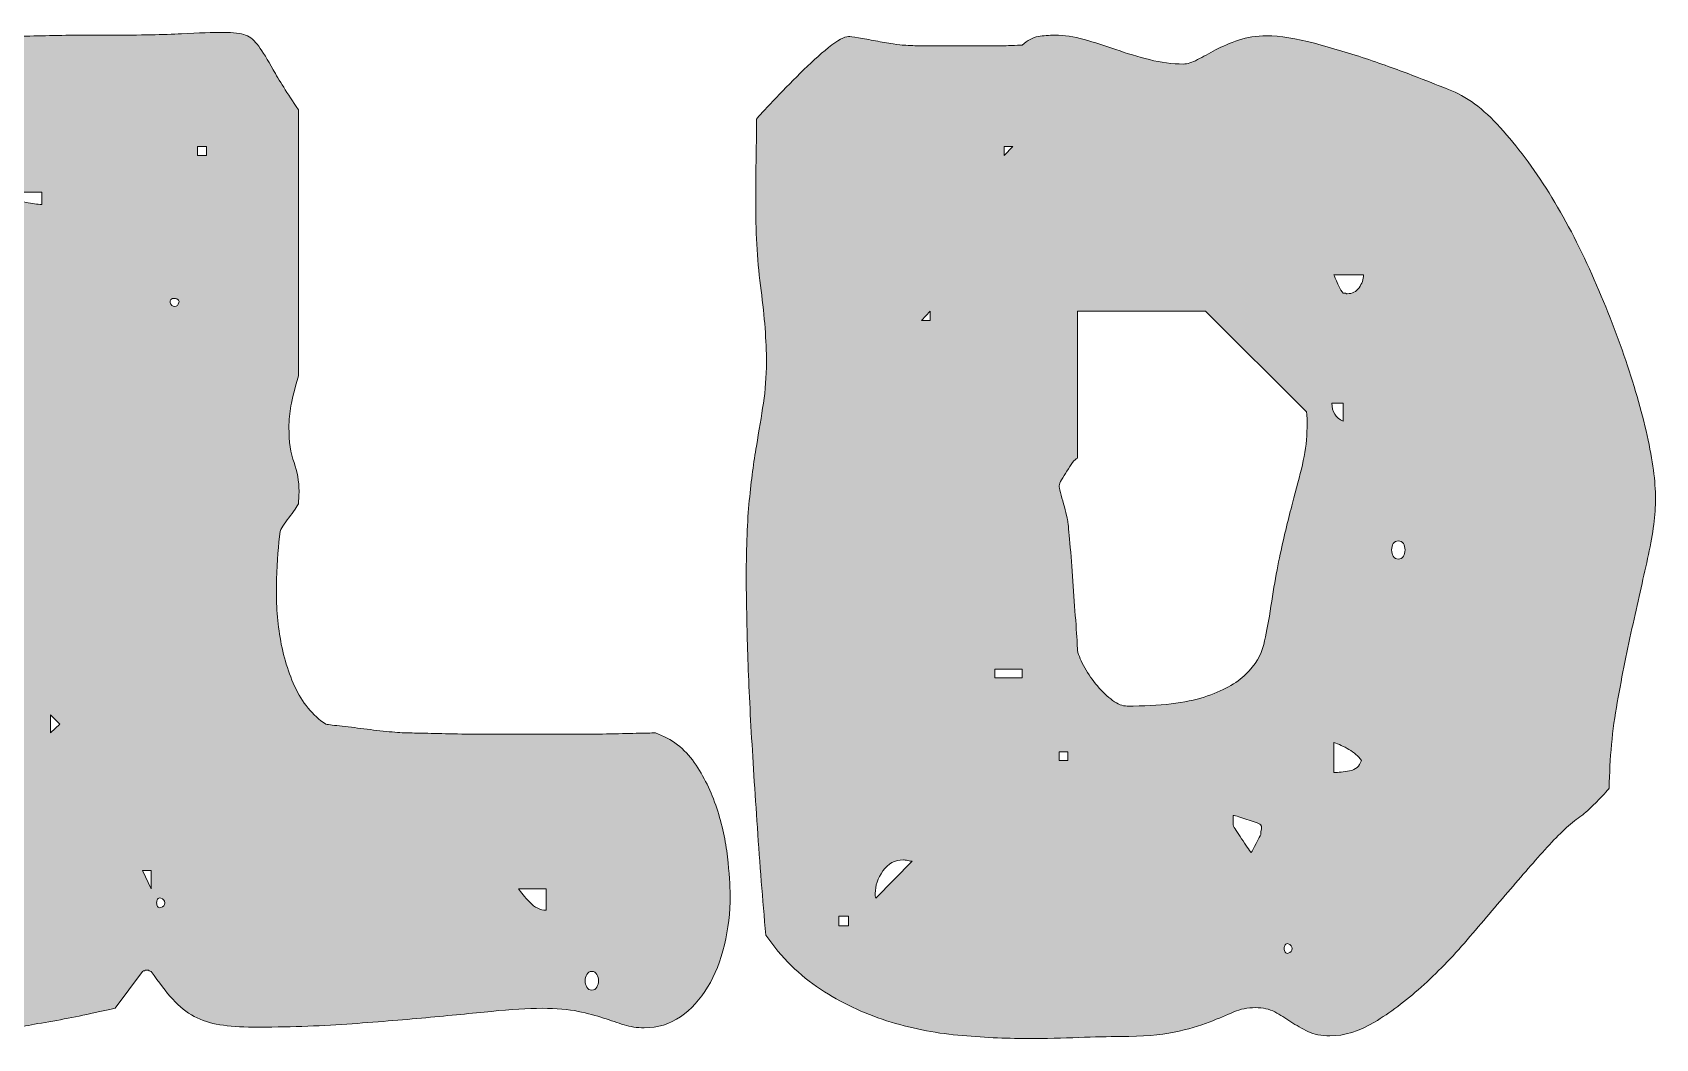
# Model space of a CAD drawing. Header units: inches. Extents: x 149 to 932, y -899 to -180.
# Drawn here: x 578.3 to 891.5, y -373.9 to -179.8 of the extents above; entities that cross this region are included whole.
import ezdxf

# ---------------------------------------------------------------- set-up
doc = ezdxf.new("R2010")
doc.units = ezdxf.units.IN
doc.header["$MEASUREMENT"] = 0
doc.layers.add('Layer 1', color=7, linetype='Continuous')

# ---------------------------------------------------------------- blocks, each defined once
blk = doc.blocks.new('block 4')
at = {"layer": 'Layer 1', "true_color": 0xffffff}
h = blk.add_hatch(color=7, dxfattribs=at)
h.dxf.hatch_style = 2
edge = h.paths.add_edge_path()
edge.add_spline(control_points=[(565.95, -206.23), (565.95, -204.24), (565.63, -202.32), (564.98, -200.46), (564.33, -198.6), (564.01, -196.38), (564.01, -193.79), (564.01, -192.41), (564.16, -191.05), (564.46, -189.7), (564.76, -188.37), (565.26, -187.09), (565.95, -185.88), (566.64, -184.67), (567.55, -183.61), (568.67, -182.71), (569.8, -181.8), (571.22, -181.09), (572.95, -180.57), (573.73, -180.57), (575.09, -180.55), (577.03, -180.5), (578.98, -180.46), (581.01, -180.42), (583.13, -180.37), (585.24, -180.33), (587.27, -180.31), (589.22, -180.31), (591.16, -180.31), (592.52, -180.31), (593.3, -180.31), (599.09, -180.31), (603.67, -180.23), (607.04, -180.05), (610.41, -179.88), (613.08, -179.79), (615.07, -179.79), (617.06, -179.79), (618.51, -179.96), (619.41, -180.31), (620.32, -180.65), (621.16, -181.37), (621.94, -182.45), (622.72, -183.53), (623.65, -185.04), (624.73, -186.98), (625.81, -188.93), (627.43, -191.5), (629.59, -194.7), (629.59, -194.7), (629.59, -246.02), (629.59, -246.02), (628.89, -248.53), (628.42, -250.47), (628.16, -251.85), (627.9, -253.23), (627.77, -254.62), (627.77, -256), (627.77, -258.76), (628.1, -261.03), (628.75, -262.8), (629.39, -264.57), (629.72, -266.41), (629.72, -268.31), (629.72, -268.66), (629.69, -269.13), (629.65, -269.74), (629.61, -270.34), (629.59, -270.69), (629.59, -270.77), (629.5, -270.95), (629.28, -271.29), (628.94, -271.81), (628.59, -272.33), (628.2, -272.87), (627.77, -273.43), (627.34, -273.99), (626.95, -274.53), (626.61, -275.05), (626.26, -275.57), (626.09, -275.91), (626.09, -276.09), (625.74, -278.68), (625.51, -281.74), (625.38, -285.29), (625.24, -288.83), (625.44, -292.37), (625.96, -295.91), (626.48, -299.46), (627.45, -302.81), (628.87, -305.96), (630.3, -309.11), (632.31, -311.55), (634.9, -313.28), (635.5, -313.37), (636.56, -313.5), (638.07, -313.67), (639.59, -313.84), (641.19, -314.04), (642.87, -314.25), (644.56, -314.47), (646.15, -314.64), (647.67, -314.77), (649.18, -314.9), (650.24, -314.97), (650.84, -314.97), (651.71, -314.97), (652.96, -314.99), (654.6, -315.03), (656.24, -315.08), (658.14, -315.12), (660.3, -315.16), (662.46, -315.21), (664.77, -315.23), (667.24, -315.23), (669.7, -315.23), (672.18, -315.23), (674.69, -315.23), (677.19, -315.23), (679.68, -315.23), (682.14, -315.23), (684.6, -315.23), (686.91, -315.21), (689.08, -315.16), (691.23, -315.12), (693.13, -315.08), (694.78, -315.03), (696.42, -314.99), (697.67, -314.97), (698.54, -314.97), (701.65, -316.09), (704.13, -317.99), (705.99, -320.67), (707.84, -323.35), (709.29, -326.28), (710.33, -329.48), (711.37, -332.68), (712.06, -335.81), (712.4, -338.88), (712.75, -341.95), (712.92, -344.43), (712.92, -346.33), (712.92, -349.61), (712.55, -352.79), (711.82, -355.86), (711.09, -358.92), (710.01, -361.65), (708.58, -364.02), (707.15, -366.4), (705.4, -368.3), (703.33, -369.72), (701.26, -371.15), (698.92, -371.86), (696.33, -371.86), (694.95, -371.86), (693.65, -371.67), (692.44, -371.28), (691.23, -370.89), (689.92, -370.45), (688.49, -369.98), (687.07, -369.51), (685.42, -369.08), (683.57, -368.69), (681.71, -368.3), (679.4, -368.1), (676.63, -368.1), (673.87, -368.1), (670.61, -368.3), (666.85, -368.69), (663.09, -369.08), (658.88, -369.48), (654.21, -369.92), (649.55, -370.35), (644.45, -370.76), (638.92, -371.15), (633.39, -371.54), (627.38, -371.73), (620.9, -371.73), (618.4, -371.73), (616.24, -371.58), (614.42, -371.28), (612.61, -370.97), (610.97, -370.44), (609.5, -369.66), (608.03, -368.88), (606.65, -367.78), (605.35, -366.35), (604.06, -364.93), (602.67, -363.14), (601.21, -360.98), (601.21, -360.98), (600.82, -360.85), (600.82, -360.85), (600.73, -360.76), (600.6, -360.71), (600.43, -360.71), (600.17, -360.71), (599.99, -360.76), (599.91, -360.85), (599.73, -360.85), (599.61, -360.89), (599.52, -360.98), (599.52, -360.98), (594.21, -368.1), (594.21, -368.1), (591.44, -368.71), (589.13, -369.2), (587.27, -369.59), (585.41, -369.98), (583.47, -370.35), (581.44, -370.69), (579.41, -371.04), (577.75, -371.34), (576.45, -371.6), (576.45, -371.6), (576.06, -371.73), (576.06, -371.73), (576.06, -371.73), (575.54, -371.73), (575.54, -371.73), (574.59, -371.73), (573.64, -371.49), (572.69, -371.02), (571.74, -370.54), (570.88, -369.94), (570.1, -369.2), (569.32, -368.47), (568.7, -367.65), (568.22, -366.74), (567.74, -365.83), (567.51, -364.91), (567.51, -363.96), (567.51, -362.14), (567.83, -360.46), (568.48, -358.9), (569.13, -357.35), (569.45, -355.66), (569.45, -353.85), (569.45, -350.74), (569.17, -347.56), (568.61, -344.32), (568.05, -341.08), (567.42, -337.78), (566.73, -334.41), (566.04, -331.04), (565.41, -327.67), (564.85, -324.3), (564.29, -320.93), (564.01, -317.56), (564.01, -314.19), (564.01, -313.67), (564.01, -312.79), (564.01, -311.53), (564.01, -310.28), (564.01, -308.94), (564.01, -307.51), (564.01, -306.09), (564.03, -304.75), (564.07, -303.5), (564.11, -302.25), (564.14, -301.36), (564.14, -300.84), (565, -299.8), (565.52, -298.96), (565.69, -298.31), (565.87, -297.66), (565.95, -296.78), (565.95, -295.65), (565.95, -295.48), (565.95, -295.16), (565.95, -294.68), (565.95, -294.21), (565.91, -293.93), (565.82, -293.84), (565.74, -292.98), (565.54, -291.44), (565.24, -289.24), (564.94, -287.04), (564.59, -284.73), (564.2, -282.31), (563.81, -279.89), (563.45, -277.58), (563.1, -275.37), (562.75, -273.17), (562.5, -271.64), (562.32, -270.77), (562.75, -268.27), (563.47, -266.37), (564.46, -265.07), (565.45, -263.77), (567.12, -262.74), (569.45, -261.96), (569.45, -261.96), (571.14, -251.33), (571.14, -251.33), (570.19, -252.11), (569.34, -252.61), (568.61, -252.82), (567.87, -253.04), (566.94, -253.15), (565.82, -253.15), (563.83, -253.15), (562.73, -252.54), (562.52, -251.33), (562.3, -250.12), (562.19, -248.65), (562.19, -246.93), (562.19, -245.46), (562.22, -244.05), (562.26, -242.71), (562.3, -241.37), (562.93, -240.1), (564.14, -238.89), (564.14, -238.89), (564.14, -210.64), (564.14, -210.64), (564.57, -210.03), (564.98, -209.32), (565.37, -208.5), (565.76, -207.68), (565.95, -206.92), (565.95, -206.23)], knot_values=[0, 0, 0, 0, 1, 1, 1, 2, 2, 2, 3, 3, 3, 4, 4, 4, 5, 5, 5, 6, 6, 6, 7, 7, 7, 8, 8, 8, 9, 9, 9, 10, 10, 10, 11, 11, 11, 12, 12, 12, 13, 13, 13, 14, 14, 14, 15, 15, 15, 16, 16, 16, 17, 17, 17, 18, 18, 18, 19, 19, 19, 20, 20, 20, 21, 21, 21, 22, 22, 22, 23, 23, 23, 24, 24, 24, 25, 25, 25, 26, 26, 26, 27, 27, 27, 28, 28, 28, 29, 29, 29, 30, 30, 30, 31, 31, 31, 32, 32, 32, 33, 33, 33, 34, 34, 34, 35, 35, 35, 36, 36, 36, 37, 37, 37, 38, 38, 38, 39, 39, 39, 40, 40, 40, 41, 41, 41, 42, 42, 42, 43, 43, 43, 44, 44, 44, 45, 45, 45, 46, 46, 46, 47, 47, 47, 48, 48, 48, 49, 49, 49, 50, 50, 50, 51, 51, 51, 52, 52, 52, 53, 53, 53, 54, 54, 54, 55, 55, 55, 56, 56, 56, 57, 57, 57, 58, 58, 58, 59, 59, 59, 60, 60, 60, 61, 61, 61, 62, 62, 62, 63, 63, 63, 64, 64, 64, 65, 65, 65, 66, 66, 66, 67, 67, 67, 68, 68, 68, 69, 69, 69, 70, 70, 70, 71, 71, 71, 72, 72, 72, 73, 73, 73, 74, 74, 74, 75, 75, 75, 76, 76, 76, 77, 77, 77, 78, 78, 78, 79, 79, 79, 80, 80, 80, 81, 81, 81, 82, 82, 82, 83, 83, 83, 84, 84, 84, 85, 85, 85, 86, 86, 86, 87, 87, 87, 88, 88, 88, 89, 89, 89, 90, 90, 90, 91, 91, 91, 92, 92, 92, 93, 93, 93, 94, 94, 94, 95, 95, 95, 96, 96, 96, 97, 97, 97, 98, 98, 98, 99, 99, 99, 100, 100, 100, 101, 101, 101, 102, 102, 102, 103, 103, 103, 104, 104, 104, 105, 105, 105, 106, 106, 106, 107, 107, 107, 107], degree=3, periodic=1)
edge = h.paths.add_edge_path()
edge.add_spline(control_points=[(574.77, -210.64), (575.11, -211.67), (575.87, -212.32), (577.03, -212.58), (578.2, -212.84), (579.21, -212.97), (580.08, -212.97), (580.08, -212.97), (580.08, -210.64), (580.08, -210.64), (580.08, -210.64), (574.77, -210.64), (574.77, -210.64)], knot_values=[0, 0, 0, 0, 1, 1, 1, 2, 2, 2, 3, 3, 3, 4, 4, 4, 4], degree=3, periodic=1)
h.paths.add_polyline_path([(581.76, -314.97), (583.58, -313.28), (581.76, -311.47)])
h.paths.add_polyline_path([(601.21, -345.03), (601.21, -341.53), (599.52, -341.53)])
edge = h.paths.add_edge_path()
edge.add_spline(control_points=[(603.02, -346.85), (602.76, -346.76), (602.57, -346.83), (602.43, -347.04), (602.31, -347.26), (602.24, -347.5), (602.24, -347.76), (602.24, -348.02), (602.31, -348.25), (602.43, -348.47), (602.57, -348.68), (602.76, -348.75), (603.02, -348.66), (603.54, -348.49), (603.8, -348.19), (603.8, -347.76), (603.8, -347.32), (603.54, -347.02), (603.02, -346.85)], knot_values=[0, 0, 0, 0, 1, 1, 1, 2, 2, 2, 3, 3, 3, 4, 4, 4, 5, 5, 5, 6, 6, 6, 6], degree=3, periodic=1)
edge = h.paths.add_edge_path()
edge.add_spline(control_points=[(606.52, -231.89), (606.6, -231.63), (606.54, -231.44), (606.32, -231.31), (606.11, -231.18), (605.91, -231.11), (605.74, -231.11), (605.05, -231.11), (604.75, -231.37), (604.83, -231.89), (605, -232.41), (605.31, -232.67), (605.74, -232.67), (606.17, -232.67), (606.43, -232.41), (606.52, -231.89)], knot_values=[0, 0, 0, 0, 1, 1, 1, 2, 2, 2, 3, 3, 3, 4, 4, 4, 5, 5, 5, 5], degree=3, periodic=1)
h.paths.add_polyline_path([(611.83, -203.51), (611.83, -201.82), (610.15, -201.82), (610.15, -203.51)])
edge = h.paths.add_edge_path()
edge.add_spline(control_points=[(672.1, -345.03), (672.53, -345.73), (673.24, -346.59), (674.24, -347.63), (675.23, -348.66), (676.29, -349.18), (677.41, -349.18), (677.41, -349.18), (677.41, -345.03), (677.41, -345.03), (677.41, -345.03), (672.1, -345.03), (672.1, -345.03)], knot_values=[0, 0, 0, 0, 1, 1, 1, 2, 2, 2, 3, 3, 3, 4, 4, 4, 4], degree=3, periodic=1)
edge = h.paths.add_edge_path()
edge.add_spline(control_points=[(686.22, -364.6), (686.65, -364.6), (686.98, -364.41), (687.2, -364.02), (687.41, -363.63), (687.52, -363.22), (687.52, -362.79), (687.52, -362.36), (687.41, -361.95), (687.2, -361.56), (686.98, -361.17), (686.65, -360.98), (686.22, -360.98), (685.79, -360.98), (685.47, -361.17), (685.25, -361.56), (685.03, -361.95), (684.93, -362.36), (684.93, -362.79), (684.93, -363.22), (685.03, -363.63), (685.25, -364.02), (685.47, -364.41), (685.79, -364.6), (686.22, -364.6)], knot_values=[0, 0, 0, 0, 1, 1, 1, 2, 2, 2, 3, 3, 3, 4, 4, 4, 5, 5, 5, 6, 6, 6, 7, 7, 7, 8, 8, 8, 8], degree=3, periodic=1)
h = blk.add_hatch(color=7, dxfattribs=at)
h.dxf.hatch_style = 2
edge = h.paths.add_edge_path()
edge.add_spline(control_points=[(716.03, -284.77), (716.03, -278.98), (716.23, -274.1), (716.62, -270.12), (717, -266.15), (717.46, -262.65), (717.98, -259.63), (718.5, -256.6), (718.95, -253.84), (719.34, -251.33), (719.72, -248.83), (719.92, -246.19), (719.92, -243.42), (719.92, -239.28), (719.57, -234.66), (718.88, -229.56), (718.19, -224.46), (717.85, -219.02), (717.85, -213.23), (717.85, -212.63), (717.85, -211.52), (717.85, -209.92), (717.85, -208.33), (717.87, -206.64), (717.91, -204.87), (717.96, -203.1), (717.98, -201.41), (717.98, -199.81), (717.98, -198.22), (717.98, -197.11), (717.98, -196.51), (718.5, -195.91), (719.57, -194.74), (721.22, -193.01), (722.86, -191.28), (724.61, -189.49), (726.46, -187.63), (728.32, -185.77), (730.14, -184.13), (731.91, -182.71), (733.68, -181.28), (734.95, -180.57), (735.73, -180.57), (735.99, -180.57), (736.64, -180.65), (737.68, -180.83), (738.71, -181), (739.81, -181.2), (740.98, -181.41), (742.15, -181.63), (743.27, -181.82), (744.35, -181.99), (745.43, -182.17), (746.1, -182.25), (746.36, -182.25), (746.44, -182.25), (746.94, -182.28), (747.85, -182.32), (748.76, -182.36), (749.84, -182.38), (751.09, -182.38), (752.34, -182.38), (753.57, -182.38), (754.78, -182.38), (755.99, -182.38), (756.99, -182.38), (757.76, -182.38), (758.2, -182.38), (758.97, -182.38), (760.1, -182.38), (761.22, -182.38), (762.39, -182.38), (763.6, -182.38), (764.81, -182.38), (765.95, -182.36), (767.03, -182.32), (768.11, -182.28), (768.86, -182.25), (769.3, -182.25), (770.34, -181.3), (771.35, -180.74), (772.34, -180.57), (773.34, -180.4), (774.44, -180.31), (775.65, -180.31), (777.38, -180.31), (779.23, -180.59), (781.22, -181.15), (783.21, -181.72), (785.26, -182.36), (787.38, -183.09), (789.49, -183.83), (791.66, -184.48), (793.86, -185.04), (796.06, -185.6), (798.24, -185.88), (800.4, -185.88), (801.18, -185.88), (802.09, -185.6), (803.13, -185.04), (804.16, -184.48), (805.33, -183.85), (806.62, -183.16), (807.92, -182.47), (809.39, -181.84), (811.03, -181.28), (812.67, -180.72), (814.48, -180.44), (816.47, -180.44), (819.07, -180.44), (822.13, -180.92), (825.67, -181.87), (829.22, -182.82), (832.72, -183.87), (836.17, -185.04), (839.63, -186.21), (842.74, -187.33), (845.5, -188.41), (848.27, -189.49), (850.08, -190.2), (850.95, -190.55), (854.32, -191.67), (857.64, -193.98), (860.93, -197.48), (864.21, -200.98), (867.36, -205.11), (870.39, -209.86), (873.41, -214.61), (876.2, -219.8), (878.75, -225.41), (881.29, -231.03), (883.52, -236.58), (885.42, -242.06), (887.32, -247.55), (888.81, -252.71), (889.89, -257.55), (890.97, -262.39), (891.51, -266.45), (891.51, -269.74), (891.51, -272.84), (891.06, -276.45), (890.15, -280.56), (889.24, -284.66), (888.25, -289.11), (887.17, -293.91), (886.09, -298.7), (885.07, -303.75), (884.13, -309.07), (883.17, -314.38), (882.66, -319.89), (882.57, -325.59), (882.4, -325.85), (882.07, -326.24), (881.6, -326.76), (881.12, -327.28), (880.6, -327.82), (880.04, -328.38), (879.48, -328.94), (878.94, -329.46), (878.42, -329.94), (877.9, -330.41), (877.52, -330.73), (877.26, -330.91), (875.44, -332.12), (873.37, -334), (871.04, -336.54), (868.7, -339.09), (866.19, -341.95), (863.52, -345.1), (860.84, -348.25), (858.05, -351.51), (855.16, -354.88), (852.26, -358.25), (849.31, -361.3), (846.28, -364.02), (843.26, -366.74), (840.25, -368.99), (837.27, -370.76), (834.29, -372.53), (831.42, -373.42), (828.66, -373.42), (827.01, -373.42), (825.61, -373.13), (824.44, -372.57), (823.28, -372.01), (822.18, -371.39), (821.14, -370.69), (820.1, -370), (819.07, -369.38), (818.03, -368.81), (816.99, -368.25), (815.74, -367.97), (814.27, -367.97), (812.8, -367.97), (811.42, -368.25), (810.12, -368.81), (808.83, -369.38), (807.25, -370.03), (805.39, -370.76), (803.53, -371.49), (801.27, -372.14), (798.59, -372.7), (795.91, -373.26), (792.5, -373.55), (788.35, -373.55), (785.93, -373.55), (783.21, -373.61), (780.19, -373.74), (777.16, -373.87), (773.83, -373.93), (770.21, -373.93), (765.97, -373.93), (761.52, -373.72), (756.86, -373.29), (752.19, -372.85), (747.61, -371.93), (743.12, -370.5), (738.63, -369.08), (734.37, -367.05), (730.35, -364.41), (726.33, -361.78), (722.81, -358.3), (719.79, -353.98), (719.19, -347.07), (718.64, -340.15), (718.17, -333.24), (717.7, -326.33), (717.28, -319.81), (716.94, -313.67), (716.59, -307.54), (716.36, -301.96), (716.23, -296.95), (716.1, -291.94), (716.03, -287.88), (716.03, -284.77)], knot_values=[0, 0, 0, 0, 1, 1, 1, 2, 2, 2, 3, 3, 3, 4, 4, 4, 5, 5, 5, 6, 6, 6, 7, 7, 7, 8, 8, 8, 9, 9, 9, 10, 10, 10, 11, 11, 11, 12, 12, 12, 13, 13, 13, 14, 14, 14, 15, 15, 15, 16, 16, 16, 17, 17, 17, 18, 18, 18, 19, 19, 19, 20, 20, 20, 21, 21, 21, 22, 22, 22, 23, 23, 23, 24, 24, 24, 25, 25, 25, 26, 26, 26, 27, 27, 27, 28, 28, 28, 29, 29, 29, 30, 30, 30, 31, 31, 31, 32, 32, 32, 33, 33, 33, 34, 34, 34, 35, 35, 35, 36, 36, 36, 37, 37, 37, 38, 38, 38, 39, 39, 39, 40, 40, 40, 41, 41, 41, 42, 42, 42, 43, 43, 43, 44, 44, 44, 45, 45, 45, 46, 46, 46, 47, 47, 47, 48, 48, 48, 49, 49, 49, 50, 50, 50, 51, 51, 51, 52, 52, 52, 53, 53, 53, 54, 54, 54, 55, 55, 55, 56, 56, 56, 57, 57, 57, 58, 58, 58, 59, 59, 59, 60, 60, 60, 61, 61, 61, 62, 62, 62, 63, 63, 63, 64, 64, 64, 65, 65, 65, 66, 66, 66, 67, 67, 67, 68, 68, 68, 69, 69, 69, 70, 70, 70, 71, 71, 71, 72, 72, 72, 73, 73, 73, 74, 74, 74, 75, 75, 75, 76, 76, 76, 77, 77, 77, 78, 78, 78, 78], degree=3, periodic=1)
h.paths.add_polyline_path([(735.73, -350.35), (733.92, -350.35), (733.92, -352.16), (735.73, -352.16)])
edge = h.paths.add_edge_path()
edge.add_spline(control_points=[(740.92, -345.94), (740.92, -346.03), (740.92, -346.18), (740.92, -346.39), (740.92, -346.61), (740.96, -346.76), (741.04, -346.85), (741.04, -346.85), (748.04, -339.72), (748.04, -339.72), (747.87, -339.72), (747.59, -339.68), (747.2, -339.59), (746.81, -339.5), (746.53, -339.46), (746.36, -339.46), (744.72, -339.46), (743.4, -340.17), (742.41, -341.6), (741.41, -343.02), (740.92, -344.47), (740.92, -345.94)], knot_values=[0, 0, 0, 0, 1, 1, 1, 2, 2, 2, 3, 3, 3, 4, 4, 4, 5, 5, 5, 6, 6, 6, 7, 7, 7, 7], degree=3, periodic=1)
h.paths.add_polyline_path([(751.54, -235.39), (751.54, -233.58), (749.86, -235.39)])
h.paths.add_polyline_path([(763.98, -302.65), (763.98, -304.34), (769.3, -304.34), (769.3, -302.65)])
h.paths.add_polyline_path([(765.8, -201.82), (765.8, -203.51), (767.48, -201.82)])
edge = h.paths.add_edge_path()
edge.add_spline(control_points=[(779.93, -233.58), (779.93, -233.58), (779.93, -261.96), (779.93, -261.96), (779.67, -262.05), (779.36, -262.33), (779.02, -262.8), (778.67, -263.28), (778.31, -263.82), (777.92, -264.42), (777.53, -265.03), (777.18, -265.59), (776.88, -266.11), (776.58, -266.62), (776.43, -267.01), (776.43, -267.27), (776.43, -267.45), (776.51, -267.88), (776.69, -268.57), (776.86, -269.26), (777.05, -269.99), (777.27, -270.77), (777.48, -271.55), (777.68, -272.28), (777.85, -272.98), (778.03, -273.67), (778.11, -274.1), (778.11, -274.27), (778.2, -275.22), (778.35, -276.86), (778.56, -279.2), (778.78, -281.53), (778.97, -284.01), (779.15, -286.65), (779.32, -289.28), (779.49, -291.77), (779.67, -294.1), (779.84, -296.43), (779.93, -298.08), (779.93, -299.02), (780.19, -300.06), (780.66, -301.18), (781.35, -302.39), (782.04, -303.61), (782.86, -304.77), (783.81, -305.89), (784.76, -307.02), (785.74, -307.95), (786.73, -308.68), (787.72, -309.42), (788.65, -309.78), (789.52, -309.78), (795.91, -309.78), (800.88, -309.2), (804.42, -308.03), (807.96, -306.87), (810.64, -305.4), (812.46, -303.63), (814.27, -301.86), (815.42, -299.96), (815.89, -297.92), (816.36, -295.89), (816.73, -294.06), (816.99, -292.42), (817.77, -287.15), (818.57, -282.7), (819.39, -279.07), (820.21, -275.44), (820.99, -272.28), (821.72, -269.6), (822.45, -266.93), (823.06, -264.53), (823.54, -262.41), (824.01, -260.3), (824.25, -258.16), (824.25, -256), (824.25, -255.57), (824.25, -254.98), (824.25, -254.25), (824.25, -253.51), (824.21, -253.1), (824.12, -253.02), (824.12, -253.02), (804.68, -233.58), (804.68, -233.58), (804.68, -233.58), (779.93, -233.58), (779.93, -233.58)], knot_values=[0, 0, 0, 0, 1, 1, 1, 2, 2, 2, 3, 3, 3, 4, 4, 4, 5, 5, 5, 6, 6, 6, 7, 7, 7, 8, 8, 8, 9, 9, 9, 10, 10, 10, 11, 11, 11, 12, 12, 12, 13, 13, 13, 14, 14, 14, 15, 15, 15, 16, 16, 16, 17, 17, 17, 18, 18, 18, 19, 19, 19, 20, 20, 20, 21, 21, 21, 22, 22, 22, 23, 23, 23, 24, 24, 24, 25, 25, 25, 26, 26, 26, 27, 27, 27, 28, 28, 28, 29, 29, 29, 29], degree=3, periodic=1)
h.paths.add_polyline_path([(776.43, -320.28), (778.11, -320.28), (778.11, -318.6), (776.43, -318.6)])
edge = h.paths.add_edge_path()
edge.add_spline(control_points=[(815.31, -332.72), (815.13, -332.55), (814.79, -332.38), (814.27, -332.2), (813.75, -332.03), (813.21, -331.86), (812.65, -331.68), (812.09, -331.51), (811.57, -331.34), (811.1, -331.17), (810.62, -330.99), (810.25, -330.91), (809.99, -330.91), (809.99, -330.91), (809.99, -332.72), (809.99, -332.72), (810.08, -332.98), (810.27, -333.35), (810.58, -333.82), (810.88, -334.3), (811.22, -334.82), (811.61, -335.38), (812, -335.94), (812.37, -336.48), (812.71, -337), (813.06, -337.52), (813.32, -337.86), (813.49, -338.04), (813.66, -337.78), (813.99, -337.19), (814.46, -336.29), (814.94, -335.38), (815.22, -334.8), (815.31, -334.54), (815.31, -334.45), (815.33, -334.28), (815.37, -334.02), (815.42, -333.76), (815.44, -333.59), (815.44, -333.5), (815.44, -333.5), (815.44, -332.98), (815.44, -332.98), (815.35, -332.89), (815.31, -332.81), (815.31, -332.72)], knot_values=[0, 0, 0, 0, 1, 1, 1, 2, 2, 2, 3, 3, 3, 4, 4, 4, 5, 5, 5, 6, 6, 6, 7, 7, 7, 8, 8, 8, 9, 9, 9, 10, 10, 10, 11, 11, 11, 12, 12, 12, 13, 13, 13, 14, 14, 14, 15, 15, 15, 15], degree=3, periodic=1)
edge = h.paths.add_edge_path()
edge.add_spline(control_points=[(820.62, -355.66), (820.36, -355.58), (820.17, -355.64), (820.04, -355.86), (819.91, -356.07), (819.84, -356.31), (819.84, -356.57), (819.84, -356.83), (819.91, -357.07), (820.04, -357.28), (820.17, -357.5), (820.36, -357.56), (820.62, -357.48), (821.14, -357.3), (821.4, -357), (821.4, -356.57), (821.4, -356.14), (821.14, -355.84), (820.62, -355.66)], knot_values=[0, 0, 0, 0, 1, 1, 1, 2, 2, 2, 3, 3, 3, 4, 4, 4, 5, 5, 5, 6, 6, 6, 6], degree=3, periodic=1)
edge = h.paths.add_edge_path()
edge.add_spline(control_points=[(829.05, -251.33), (829.05, -252.97), (829.78, -254.14), (831.25, -254.83), (831.25, -254.83), (831.25, -251.33), (831.25, -251.33), (831.25, -251.33), (829.05, -251.33), (829.05, -251.33)], knot_values=[0, 0, 0, 0, 1, 1, 1, 2, 2, 2, 3, 3, 3, 3], degree=3, periodic=1)
edge = h.paths.add_edge_path()
edge.add_spline(control_points=[(829.43, -226.58), (829.52, -226.84), (829.78, -227.44), (830.21, -228.39), (830.64, -229.34), (830.99, -229.9), (831.25, -230.08), (831.25, -230.08), (831.64, -230.08), (831.64, -230.08), (831.72, -230.08), (831.77, -230.1), (831.77, -230.14), (831.77, -230.19), (831.81, -230.21), (831.9, -230.21), (831.9, -230.21), (832.03, -230.21), (832.03, -230.21), (832.98, -230.21), (833.73, -229.82), (834.29, -229.04), (834.86, -228.26), (835.14, -227.44), (835.14, -226.58), (835.14, -226.58), (829.43, -226.58), (829.43, -226.58)], knot_values=[0, 0, 0, 0, 1, 1, 1, 2, 2, 2, 3, 3, 3, 4, 4, 4, 5, 5, 5, 6, 6, 6, 7, 7, 7, 8, 8, 8, 9, 9, 9, 9], degree=3, periodic=1)
edge = h.paths.add_edge_path()
edge.add_spline(control_points=[(829.43, -322.61), (830.3, -322.61), (831.31, -322.5), (832.48, -322.29), (833.64, -322.07), (834.4, -321.4), (834.75, -320.28), (834.14, -319.42), (833.34, -318.7), (832.35, -318.14), (831.35, -317.58), (830.38, -317.13), (829.43, -316.78), (829.43, -316.78), (829.43, -322.61), (829.43, -322.61)], knot_values=[0, 0, 0, 0, 1, 1, 1, 2, 2, 2, 3, 3, 3, 4, 4, 4, 5, 5, 5, 5], degree=3, periodic=1)
edge = h.paths.add_edge_path()
edge.add_spline(control_points=[(841.88, -277.9), (841.44, -277.9), (841.12, -278.07), (840.9, -278.42), (840.69, -278.76), (840.58, -279.18), (840.58, -279.65), (840.58, -280.13), (840.69, -280.54), (840.9, -280.88), (841.12, -281.23), (841.44, -281.4), (841.88, -281.4), (842.31, -281.4), (842.63, -281.23), (842.85, -280.88), (843.06, -280.54), (843.17, -280.13), (843.17, -279.65), (843.17, -279.18), (843.06, -278.76), (842.85, -278.42), (842.63, -278.07), (842.31, -277.9), (841.88, -277.9)], knot_values=[0, 0, 0, 0, 1, 1, 1, 2, 2, 2, 3, 3, 3, 4, 4, 4, 5, 5, 5, 6, 6, 6, 7, 7, 7, 8, 8, 8, 8], degree=3, periodic=1)
at = {"layer": 'Layer 1', "lineweight": 0}
for points in [[(611.83, -203.51), (611.83, -201.82), (610.15, -201.82), (610.15, -203.51), (611.83, -203.51)], [(765.8, -201.82), (765.8, -203.51), (767.48, -201.82), (765.8, -201.82)], [(751.54, -235.39), (751.54, -233.58), (749.86, -235.39), (751.54, -235.39)], [(763.98, -302.65), (763.98, -304.34), (769.3, -304.34), (769.3, -302.65), (763.98, -302.65)], [(581.76, -314.97), (583.58, -313.28), (581.76, -311.47), (581.76, -314.97)], [(776.43, -320.28), (778.11, -320.28), (778.11, -318.6), (776.43, -318.6), (776.43, -320.28)], [(601.21, -345.03), (601.21, -341.53), (599.52, -341.53), (601.21, -345.03)], [(735.73, -350.35), (733.92, -350.35), (733.92, -352.16), (735.73, -352.16), (735.73, -350.35)]]:
    blk.add_lwpolyline(points, dxfattribs=at)
for points, knots in [([(565.95, -206.23), (565.95, -204.24), (565.63, -202.32), (564.98, -200.46), (564.33, -198.6), (564.01, -196.38), (564.01, -193.79), (564.01, -192.41), (564.16, -191.05), (564.46, -189.7), (564.76, -188.37), (565.26, -187.09), (565.95, -185.88), (566.64, -184.67), (567.55, -183.61), (568.67, -182.71), (569.8, -181.8), (571.22, -181.09), (572.95, -180.57), (573.73, -180.57), (575.09, -180.55), (577.03, -180.5), (578.98, -180.46), (581.01, -180.42), (583.13, -180.37), (585.24, -180.33), (587.27, -180.31), (589.22, -180.31), (591.16, -180.31), (592.52, -180.31), (593.3, -180.31), (599.09, -180.31), (603.67, -180.23), (607.04, -180.05), (610.41, -179.88), (613.08, -179.79), (615.07, -179.79), (617.06, -179.79), (618.51, -179.96), (619.41, -180.31), (620.32, -180.65), (621.16, -181.37), (621.94, -182.45), (622.72, -183.53), (623.65, -185.04), (624.73, -186.98), (625.81, -188.93), (627.43, -191.5), (629.59, -194.7), (629.59, -194.7), (629.59, -246.02), (629.59, -246.02), (628.89, -248.53), (628.42, -250.47), (628.16, -251.85), (627.9, -253.23), (627.77, -254.62), (627.77, -256), (627.77, -258.76), (628.1, -261.03), (628.75, -262.8), (629.39, -264.57), (629.72, -266.41), (629.72, -268.31), (629.72, -268.66), (629.69, -269.13), (629.65, -269.74), (629.61, -270.34), (629.59, -270.69), (629.59, -270.77), (629.5, -270.95), (629.28, -271.29), (628.94, -271.81), (628.59, -272.33), (628.2, -272.87), (627.77, -273.43), (627.34, -273.99), (626.95, -274.53), (626.61, -275.05), (626.26, -275.57), (626.09, -275.91), (626.09, -276.09), (625.74, -278.68), (625.51, -281.74), (625.38, -285.29), (625.24, -288.83), (625.44, -292.37), (625.96, -295.91), (626.48, -299.46), (627.45, -302.81), (628.87, -305.96), (630.3, -309.11), (632.31, -311.55), (634.9, -313.28), (635.5, -313.37), (636.56, -313.5), (638.07, -313.67), (639.59, -313.84), (641.19, -314.04), (642.87, -314.25), (644.56, -314.47), (646.15, -314.64), (647.67, -314.77), (649.18, -314.9), (650.24, -314.97), (650.84, -314.97), (651.71, -314.97), (652.96, -314.99), (654.6, -315.03), (656.24, -315.08), (658.14, -315.12), (660.3, -315.16), (662.46, -315.21), (664.77, -315.23), (667.24, -315.23), (669.7, -315.23), (672.18, -315.23), (674.69, -315.23), (677.19, -315.23), (679.68, -315.23), (682.14, -315.23), (684.6, -315.23), (686.91, -315.21), (689.08, -315.16), (691.23, -315.12), (693.13, -315.08), (694.78, -315.03), (696.42, -314.99), (697.67, -314.97), (698.54, -314.97), (701.65, -316.09), (704.13, -317.99), (705.99, -320.67), (707.84, -323.35), (709.29, -326.28), (710.33, -329.48), (711.37, -332.68), (712.06, -335.81), (712.4, -338.88), (712.75, -341.95), (712.92, -344.43), (712.92, -346.33), (712.92, -349.61), (712.55, -352.79), (711.82, -355.86), (711.09, -358.92), (710.01, -361.65), (708.58, -364.02), (707.15, -366.4), (705.4, -368.3), (703.33, -369.72), (701.26, -371.15), (698.92, -371.86), (696.33, -371.86), (694.95, -371.86), (693.65, -371.67), (692.44, -371.28), (691.23, -370.89), (689.92, -370.45), (688.49, -369.98), (687.07, -369.51), (685.42, -369.08), (683.57, -368.69), (681.71, -368.3), (679.4, -368.1), (676.63, -368.1), (673.87, -368.1), (670.61, -368.3), (666.85, -368.69), (663.09, -369.08), (658.88, -369.48), (654.21, -369.92), (649.55, -370.35), (644.45, -370.76), (638.92, -371.15), (633.39, -371.54), (627.38, -371.73), (620.9, -371.73), (618.4, -371.73), (616.24, -371.58), (614.42, -371.28), (612.61, -370.97), (610.97, -370.44), (609.5, -369.66), (608.03, -368.88), (606.65, -367.78), (605.35, -366.35), (604.06, -364.93), (602.67, -363.14), (601.21, -360.98), (601.21, -360.98), (600.82, -360.85), (600.82, -360.85), (600.73, -360.76), (600.6, -360.71), (600.43, -360.71), (600.17, -360.71), (599.99, -360.76), (599.91, -360.85), (599.73, -360.85), (599.61, -360.89), (599.52, -360.98), (599.52, -360.98), (594.21, -368.1), (594.21, -368.1), (591.44, -368.71), (589.13, -369.2), (587.27, -369.59), (585.41, -369.98), (583.47, -370.35), (581.44, -370.69), (579.41, -371.04), (577.75, -371.34), (576.45, -371.6), (576.45, -371.6), (576.06, -371.73), (576.06, -371.73), (576.06, -371.73), (575.54, -371.73), (575.54, -371.73), (574.59, -371.73), (573.64, -371.49), (572.69, -371.02), (571.74, -370.54), (570.88, -369.94), (570.1, -369.2), (569.32, -368.47), (568.7, -367.65), (568.22, -366.74), (567.74, -365.83), (567.51, -364.91), (567.51, -363.96), (567.51, -362.14), (567.83, -360.46), (568.48, -358.9), (569.13, -357.35), (569.45, -355.66), (569.45, -353.85), (569.45, -350.74), (569.17, -347.56), (568.61, -344.32), (568.05, -341.08), (567.42, -337.78), (566.73, -334.41), (566.04, -331.04), (565.41, -327.67), (564.85, -324.3), (564.29, -320.93), (564.01, -317.56), (564.01, -314.19), (564.01, -313.67), (564.01, -312.79), (564.01, -311.53), (564.01, -310.28), (564.01, -308.94), (564.01, -307.51), (564.01, -306.09), (564.03, -304.75), (564.07, -303.5), (564.11, -302.25), (564.14, -301.36), (564.14, -300.84), (565, -299.8), (565.52, -298.96), (565.69, -298.31), (565.87, -297.66), (565.95, -296.78), (565.95, -295.65), (565.95, -295.48), (565.95, -295.16), (565.95, -294.68), (565.95, -294.21), (565.91, -293.93), (565.82, -293.84), (565.74, -292.98), (565.54, -291.44), (565.24, -289.24), (564.94, -287.04), (564.59, -284.73), (564.2, -282.31), (563.81, -279.89), (563.45, -277.58), (563.1, -275.37), (562.75, -273.17), (562.5, -271.64), (562.32, -270.77), (562.75, -268.27), (563.47, -266.37), (564.46, -265.07), (565.45, -263.77), (567.12, -262.74), (569.45, -261.96), (569.45, -261.96), (571.14, -251.33), (571.14, -251.33), (570.19, -252.11), (569.34, -252.61), (568.61, -252.82), (567.87, -253.04), (566.94, -253.15), (565.82, -253.15), (563.83, -253.15), (562.73, -252.54), (562.52, -251.33), (562.3, -250.12), (562.19, -248.65), (562.19, -246.93), (562.19, -245.46), (562.22, -244.05), (562.26, -242.71), (562.3, -241.37), (562.93, -240.1), (564.14, -238.89), (564.14, -238.89), (564.14, -210.64), (564.14, -210.64), (564.57, -210.03), (564.98, -209.32), (565.37, -208.5), (565.76, -207.68), (565.95, -206.92), (565.95, -206.23)], [0, 0, 0, 0, 1, 1, 1, 2, 2, 2, 3, 3, 3, 4, 4, 4, 5, 5, 5, 6, 6, 6, 7, 7, 7, 8, 8, 8, 9, 9, 9, 10, 10, 10, 11, 11, 11, 12, 12, 12, 13, 13, 13, 14, 14, 14, 15, 15, 15, 16, 16, 16, 17, 17, 17, 18, 18, 18, 19, 19, 19, 20, 20, 20, 21, 21, 21, 22, 22, 22, 23, 23, 23, 24, 24, 24, 25, 25, 25, 26, 26, 26, 27, 27, 27, 28, 28, 28, 29, 29, 29, 30, 30, 30, 31, 31, 31, 32, 32, 32, 33, 33, 33, 34, 34, 34, 35, 35, 35, 36, 36, 36, 37, 37, 37, 38, 38, 38, 39, 39, 39, 40, 40, 40, 41, 41, 41, 42, 42, 42, 43, 43, 43, 44, 44, 44, 45, 45, 45, 46, 46, 46, 47, 47, 47, 48, 48, 48, 49, 49, 49, 50, 50, 50, 51, 51, 51, 52, 52, 52, 53, 53, 53, 54, 54, 54, 55, 55, 55, 56, 56, 56, 57, 57, 57, 58, 58, 58, 59, 59, 59, 60, 60, 60, 61, 61, 61, 62, 62, 62, 63, 63, 63, 64, 64, 64, 65, 65, 65, 66, 66, 66, 67, 67, 67, 68, 68, 68, 69, 69, 69, 70, 70, 70, 71, 71, 71, 72, 72, 72, 73, 73, 73, 74, 74, 74, 75, 75, 75, 76, 76, 76, 77, 77, 77, 78, 78, 78, 79, 79, 79, 80, 80, 80, 81, 81, 81, 82, 82, 82, 83, 83, 83, 84, 84, 84, 85, 85, 85, 86, 86, 86, 87, 87, 87, 88, 88, 88, 89, 89, 89, 90, 90, 90, 91, 91, 91, 92, 92, 92, 93, 93, 93, 94, 94, 94, 95, 95, 95, 96, 96, 96, 97, 97, 97, 98, 98, 98, 99, 99, 99, 100, 100, 100, 101, 101, 101, 102, 102, 102, 103, 103, 103, 104, 104, 104, 105, 105, 105, 106, 106, 106, 107, 107, 107, 107]), ([(716.03, -284.77), (716.03, -278.98), (716.23, -274.1), (716.62, -270.12), (717, -266.15), (717.46, -262.65), (717.98, -259.63), (718.5, -256.6), (718.95, -253.84), (719.34, -251.33), (719.72, -248.83), (719.92, -246.19), (719.92, -243.42), (719.92, -239.28), (719.57, -234.66), (718.88, -229.56), (718.19, -224.46), (717.85, -219.02), (717.85, -213.23), (717.85, -212.63), (717.85, -211.52), (717.85, -209.92), (717.85, -208.33), (717.87, -206.64), (717.91, -204.87), (717.96, -203.1), (717.98, -201.41), (717.98, -199.81), (717.98, -198.22), (717.98, -197.11), (717.98, -196.51), (718.5, -195.91), (719.57, -194.74), (721.22, -193.01), (722.86, -191.28), (724.61, -189.49), (726.46, -187.63), (728.32, -185.77), (730.14, -184.13), (731.91, -182.71), (733.68, -181.28), (734.95, -180.57), (735.73, -180.57), (735.99, -180.57), (736.64, -180.65), (737.68, -180.83), (738.71, -181), (739.81, -181.2), (740.98, -181.41), (742.15, -181.63), (743.27, -181.82), (744.35, -181.99), (745.43, -182.17), (746.1, -182.25), (746.36, -182.25), (746.44, -182.25), (746.94, -182.28), (747.85, -182.32), (748.76, -182.36), (749.84, -182.38), (751.09, -182.38), (752.34, -182.38), (753.57, -182.38), (754.78, -182.38), (755.99, -182.38), (756.99, -182.38), (757.76, -182.38), (758.2, -182.38), (758.97, -182.38), (760.1, -182.38), (761.22, -182.38), (762.39, -182.38), (763.6, -182.38), (764.81, -182.38), (765.95, -182.36), (767.03, -182.32), (768.11, -182.28), (768.86, -182.25), (769.3, -182.25), (770.34, -181.3), (771.35, -180.74), (772.34, -180.57), (773.34, -180.4), (774.44, -180.31), (775.65, -180.31), (777.38, -180.31), (779.23, -180.59), (781.22, -181.15), (783.21, -181.72), (785.26, -182.36), (787.38, -183.09), (789.49, -183.83), (791.66, -184.48), (793.86, -185.04), (796.06, -185.6), (798.24, -185.88), (800.4, -185.88), (801.18, -185.88), (802.09, -185.6), (803.13, -185.04), (804.16, -184.48), (805.33, -183.85), (806.62, -183.16), (807.92, -182.47), (809.39, -181.84), (811.03, -181.28), (812.67, -180.72), (814.48, -180.44), (816.47, -180.44), (819.07, -180.44), (822.13, -180.92), (825.67, -181.87), (829.22, -182.82), (832.72, -183.87), (836.17, -185.04), (839.63, -186.21), (842.74, -187.33), (845.5, -188.41), (848.27, -189.49), (850.08, -190.2), (850.95, -190.55), (854.32, -191.67), (857.64, -193.98), (860.93, -197.48), (864.21, -200.98), (867.36, -205.11), (870.39, -209.86), (873.41, -214.61), (876.2, -219.8), (878.75, -225.41), (881.29, -231.03), (883.52, -236.58), (885.42, -242.06), (887.32, -247.55), (888.81, -252.71), (889.89, -257.55), (890.97, -262.39), (891.51, -266.45), (891.51, -269.74), (891.51, -272.84), (891.06, -276.45), (890.15, -280.56), (889.24, -284.66), (888.25, -289.11), (887.17, -293.91), (886.09, -298.7), (885.07, -303.75), (884.13, -309.07), (883.17, -314.38), (882.66, -319.89), (882.57, -325.59), (882.4, -325.85), (882.07, -326.24), (881.6, -326.76), (881.12, -327.28), (880.6, -327.82), (880.04, -328.38), (879.48, -328.94), (878.94, -329.46), (878.42, -329.94), (877.9, -330.41), (877.52, -330.73), (877.26, -330.91), (875.44, -332.12), (873.37, -334), (871.04, -336.54), (868.7, -339.09), (866.19, -341.95), (863.52, -345.1), (860.84, -348.25), (858.05, -351.51), (855.16, -354.88), (852.26, -358.25), (849.31, -361.3), (846.28, -364.02), (843.26, -366.74), (840.25, -368.99), (837.27, -370.76), (834.29, -372.53), (831.42, -373.42), (828.66, -373.42), (827.01, -373.42), (825.61, -373.13), (824.44, -372.57), (823.28, -372.01), (822.18, -371.39), (821.14, -370.69), (820.1, -370), (819.07, -369.38), (818.03, -368.81), (816.99, -368.25), (815.74, -367.97), (814.27, -367.97), (812.8, -367.97), (811.42, -368.25), (810.12, -368.81), (808.83, -369.38), (807.25, -370.03), (805.39, -370.76), (803.53, -371.49), (801.27, -372.14), (798.59, -372.7), (795.91, -373.26), (792.5, -373.55), (788.35, -373.55), (785.93, -373.55), (783.21, -373.61), (780.19, -373.74), (777.16, -373.87), (773.83, -373.93), (770.21, -373.93), (765.97, -373.93), (761.52, -373.72), (756.86, -373.29), (752.19, -372.85), (747.61, -371.93), (743.12, -370.5), (738.63, -369.08), (734.37, -367.05), (730.35, -364.41), (726.33, -361.78), (722.81, -358.3), (719.79, -353.98), (719.19, -347.07), (718.64, -340.15), (718.17, -333.24), (717.7, -326.33), (717.28, -319.81), (716.94, -313.67), (716.59, -307.54), (716.36, -301.96), (716.23, -296.95), (716.1, -291.94), (716.03, -287.88), (716.03, -284.77)], [0, 0, 0, 0, 1, 1, 1, 2, 2, 2, 3, 3, 3, 4, 4, 4, 5, 5, 5, 6, 6, 6, 7, 7, 7, 8, 8, 8, 9, 9, 9, 10, 10, 10, 11, 11, 11, 12, 12, 12, 13, 13, 13, 14, 14, 14, 15, 15, 15, 16, 16, 16, 17, 17, 17, 18, 18, 18, 19, 19, 19, 20, 20, 20, 21, 21, 21, 22, 22, 22, 23, 23, 23, 24, 24, 24, 25, 25, 25, 26, 26, 26, 27, 27, 27, 28, 28, 28, 29, 29, 29, 30, 30, 30, 31, 31, 31, 32, 32, 32, 33, 33, 33, 34, 34, 34, 35, 35, 35, 36, 36, 36, 37, 37, 37, 38, 38, 38, 39, 39, 39, 40, 40, 40, 41, 41, 41, 42, 42, 42, 43, 43, 43, 44, 44, 44, 45, 45, 45, 46, 46, 46, 47, 47, 47, 48, 48, 48, 49, 49, 49, 50, 50, 50, 51, 51, 51, 52, 52, 52, 53, 53, 53, 54, 54, 54, 55, 55, 55, 56, 56, 56, 57, 57, 57, 58, 58, 58, 59, 59, 59, 60, 60, 60, 61, 61, 61, 62, 62, 62, 63, 63, 63, 64, 64, 64, 65, 65, 65, 66, 66, 66, 67, 67, 67, 68, 68, 68, 69, 69, 69, 70, 70, 70, 71, 71, 71, 72, 72, 72, 73, 73, 73, 74, 74, 74, 75, 75, 75, 76, 76, 76, 77, 77, 77, 78, 78, 78, 78]), ([(574.77, -210.64), (575.11, -211.67), (575.87, -212.32), (577.03, -212.58), (578.2, -212.84), (579.21, -212.97), (580.08, -212.97), (580.08, -212.97), (580.08, -210.64), (580.08, -210.64), (580.08, -210.64), (574.77, -210.64), (574.77, -210.64)], [0, 0, 0, 0, 1, 1, 1, 2, 2, 2, 3, 3, 3, 4, 4, 4, 4]), ([(829.43, -226.58), (829.52, -226.84), (829.78, -227.44), (830.21, -228.39), (830.64, -229.34), (830.99, -229.9), (831.25, -230.08), (831.25, -230.08), (831.64, -230.08), (831.64, -230.08), (831.72, -230.08), (831.77, -230.1), (831.77, -230.14), (831.77, -230.19), (831.81, -230.21), (831.9, -230.21), (831.9, -230.21), (832.03, -230.21), (832.03, -230.21), (832.98, -230.21), (833.73, -229.82), (834.29, -229.04), (834.86, -228.26), (835.14, -227.44), (835.14, -226.58), (835.14, -226.58), (829.43, -226.58), (829.43, -226.58)], [0, 0, 0, 0, 1, 1, 1, 2, 2, 2, 3, 3, 3, 4, 4, 4, 5, 5, 5, 6, 6, 6, 7, 7, 7, 8, 8, 8, 9, 9, 9, 9]), ([(606.52, -231.89), (606.6, -231.63), (606.54, -231.44), (606.32, -231.31), (606.11, -231.18), (605.91, -231.11), (605.74, -231.11), (605.05, -231.11), (604.75, -231.37), (604.83, -231.89), (605, -232.41), (605.31, -232.67), (605.74, -232.67), (606.17, -232.67), (606.43, -232.41), (606.52, -231.89)], [0, 0, 0, 0, 1, 1, 1, 2, 2, 2, 3, 3, 3, 4, 4, 4, 5, 5, 5, 5]), ([(779.93, -233.58), (779.93, -233.58), (779.93, -261.96), (779.93, -261.96), (779.67, -262.05), (779.36, -262.33), (779.02, -262.8), (778.67, -263.28), (778.31, -263.82), (777.92, -264.42), (777.53, -265.03), (777.18, -265.59), (776.88, -266.11), (776.58, -266.62), (776.43, -267.01), (776.43, -267.27), (776.43, -267.45), (776.51, -267.88), (776.69, -268.57), (776.86, -269.26), (777.05, -269.99), (777.27, -270.77), (777.48, -271.55), (777.68, -272.28), (777.85, -272.98), (778.03, -273.67), (778.11, -274.1), (778.11, -274.27), (778.2, -275.22), (778.35, -276.86), (778.56, -279.2), (778.78, -281.53), (778.97, -284.01), (779.15, -286.65), (779.32, -289.28), (779.49, -291.77), (779.67, -294.1), (779.84, -296.43), (779.93, -298.08), (779.93, -299.02), (780.19, -300.06), (780.66, -301.18), (781.35, -302.39), (782.04, -303.61), (782.86, -304.77), (783.81, -305.89), (784.76, -307.02), (785.74, -307.95), (786.73, -308.68), (787.72, -309.42), (788.65, -309.78), (789.52, -309.78), (795.91, -309.78), (800.88, -309.2), (804.42, -308.03), (807.96, -306.87), (810.64, -305.4), (812.46, -303.63), (814.27, -301.86), (815.42, -299.96), (815.89, -297.92), (816.36, -295.89), (816.73, -294.06), (816.99, -292.42), (817.77, -287.15), (818.57, -282.7), (819.39, -279.07), (820.21, -275.44), (820.99, -272.28), (821.72, -269.6), (822.45, -266.93), (823.06, -264.53), (823.54, -262.41), (824.01, -260.3), (824.25, -258.16), (824.25, -256), (824.25, -255.57), (824.25, -254.98), (824.25, -254.25), (824.25, -253.51), (824.21, -253.1), (824.12, -253.02), (824.12, -253.02), (804.68, -233.58), (804.68, -233.58), (804.68, -233.58), (779.93, -233.58), (779.93, -233.58)], [0, 0, 0, 0, 1, 1, 1, 2, 2, 2, 3, 3, 3, 4, 4, 4, 5, 5, 5, 6, 6, 6, 7, 7, 7, 8, 8, 8, 9, 9, 9, 10, 10, 10, 11, 11, 11, 12, 12, 12, 13, 13, 13, 14, 14, 14, 15, 15, 15, 16, 16, 16, 17, 17, 17, 18, 18, 18, 19, 19, 19, 20, 20, 20, 21, 21, 21, 22, 22, 22, 23, 23, 23, 24, 24, 24, 25, 25, 25, 26, 26, 26, 27, 27, 27, 28, 28, 28, 29, 29, 29, 29]), ([(829.05, -251.33), (829.05, -252.97), (829.78, -254.14), (831.25, -254.83), (831.25, -254.83), (831.25, -251.33), (831.25, -251.33), (831.25, -251.33), (829.05, -251.33), (829.05, -251.33)], [0, 0, 0, 0, 1, 1, 1, 2, 2, 2, 3, 3, 3, 3]), ([(841.88, -277.9), (841.44, -277.9), (841.12, -278.07), (840.9, -278.42), (840.69, -278.76), (840.58, -279.18), (840.58, -279.65), (840.58, -280.13), (840.69, -280.54), (840.9, -280.88), (841.12, -281.23), (841.44, -281.4), (841.88, -281.4), (842.31, -281.4), (842.63, -281.23), (842.85, -280.88), (843.06, -280.54), (843.17, -280.13), (843.17, -279.65), (843.17, -279.18), (843.06, -278.76), (842.85, -278.42), (842.63, -278.07), (842.31, -277.9), (841.88, -277.9)], [0, 0, 0, 0, 1, 1, 1, 2, 2, 2, 3, 3, 3, 4, 4, 4, 5, 5, 5, 6, 6, 6, 7, 7, 7, 8, 8, 8, 8]), ([(829.43, -322.61), (830.3, -322.61), (831.31, -322.5), (832.48, -322.29), (833.64, -322.07), (834.4, -321.4), (834.75, -320.28), (834.14, -319.42), (833.34, -318.7), (832.35, -318.14), (831.35, -317.58), (830.38, -317.13), (829.43, -316.78), (829.43, -316.78), (829.43, -322.61), (829.43, -322.61)], [0, 0, 0, 0, 1, 1, 1, 2, 2, 2, 3, 3, 3, 4, 4, 4, 5, 5, 5, 5]), ([(815.31, -332.72), (815.13, -332.55), (814.79, -332.38), (814.27, -332.2), (813.75, -332.03), (813.21, -331.86), (812.65, -331.68), (812.09, -331.51), (811.57, -331.34), (811.1, -331.17), (810.62, -330.99), (810.25, -330.91), (809.99, -330.91), (809.99, -330.91), (809.99, -332.72), (809.99, -332.72), (810.08, -332.98), (810.27, -333.35), (810.58, -333.82), (810.88, -334.3), (811.22, -334.82), (811.61, -335.38), (812, -335.94), (812.37, -336.48), (812.71, -337), (813.06, -337.52), (813.32, -337.86), (813.49, -338.04), (813.66, -337.78), (813.99, -337.19), (814.46, -336.29), (814.94, -335.38), (815.22, -334.8), (815.31, -334.54), (815.31, -334.45), (815.33, -334.28), (815.37, -334.02), (815.42, -333.76), (815.44, -333.59), (815.44, -333.5), (815.44, -333.5), (815.44, -332.98), (815.44, -332.98), (815.35, -332.89), (815.31, -332.81), (815.31, -332.72)], [0, 0, 0, 0, 1, 1, 1, 2, 2, 2, 3, 3, 3, 4, 4, 4, 5, 5, 5, 6, 6, 6, 7, 7, 7, 8, 8, 8, 9, 9, 9, 10, 10, 10, 11, 11, 11, 12, 12, 12, 13, 13, 13, 14, 14, 14, 15, 15, 15, 15]), ([(740.92, -345.94), (740.92, -346.03), (740.92, -346.18), (740.92, -346.39), (740.92, -346.61), (740.96, -346.76), (741.04, -346.85), (741.04, -346.85), (748.04, -339.72), (748.04, -339.72), (747.87, -339.72), (747.59, -339.68), (747.2, -339.59), (746.81, -339.5), (746.53, -339.46), (746.36, -339.46), (744.72, -339.46), (743.4, -340.17), (742.41, -341.6), (741.41, -343.02), (740.92, -344.47), (740.92, -345.94)], [0, 0, 0, 0, 1, 1, 1, 2, 2, 2, 3, 3, 3, 4, 4, 4, 5, 5, 5, 6, 6, 6, 7, 7, 7, 7]), ([(603.02, -346.85), (602.76, -346.76), (602.57, -346.83), (602.43, -347.04), (602.31, -347.26), (602.24, -347.5), (602.24, -347.76), (602.24, -348.02), (602.31, -348.25), (602.43, -348.47), (602.57, -348.68), (602.76, -348.75), (603.02, -348.66), (603.54, -348.49), (603.8, -348.19), (603.8, -347.76), (603.8, -347.32), (603.54, -347.02), (603.02, -346.85)], [0, 0, 0, 0, 1, 1, 1, 2, 2, 2, 3, 3, 3, 4, 4, 4, 5, 5, 5, 6, 6, 6, 6]), ([(672.1, -345.03), (672.53, -345.73), (673.24, -346.59), (674.24, -347.63), (675.23, -348.66), (676.29, -349.18), (677.41, -349.18), (677.41, -349.18), (677.41, -345.03), (677.41, -345.03), (677.41, -345.03), (672.1, -345.03), (672.1, -345.03)], [0, 0, 0, 0, 1, 1, 1, 2, 2, 2, 3, 3, 3, 4, 4, 4, 4]), ([(820.62, -355.66), (820.36, -355.58), (820.17, -355.64), (820.04, -355.86), (819.91, -356.07), (819.84, -356.31), (819.84, -356.57), (819.84, -356.83), (819.91, -357.07), (820.04, -357.28), (820.17, -357.5), (820.36, -357.56), (820.62, -357.48), (821.14, -357.3), (821.4, -357), (821.4, -356.57), (821.4, -356.14), (821.14, -355.84), (820.62, -355.66)], [0, 0, 0, 0, 1, 1, 1, 2, 2, 2, 3, 3, 3, 4, 4, 4, 5, 5, 5, 6, 6, 6, 6]), ([(686.22, -364.6), (686.65, -364.6), (686.98, -364.41), (687.2, -364.02), (687.41, -363.63), (687.52, -363.22), (687.52, -362.79), (687.52, -362.36), (687.41, -361.95), (687.2, -361.56), (686.98, -361.17), (686.65, -360.98), (686.22, -360.98), (685.79, -360.98), (685.47, -361.17), (685.25, -361.56), (685.03, -361.95), (684.93, -362.36), (684.93, -362.79), (684.93, -363.22), (685.03, -363.63), (685.25, -364.02), (685.47, -364.41), (685.79, -364.6), (686.22, -364.6)], [0, 0, 0, 0, 1, 1, 1, 2, 2, 2, 3, 3, 3, 4, 4, 4, 5, 5, 5, 6, 6, 6, 7, 7, 7, 8, 8, 8, 8])]:
    blk.add_open_spline(points, degree=3, knots=knots, dxfattribs=at)
blk = doc.blocks.new('block 2')
at = {"layer": 'Layer 1'}
blk.add_blockref('block 4', (0, 0), dxfattribs=at)

msp = doc.modelspace()

# ---------------------------------------------------------------- block references
at = {"layer": 'Layer 1'}
msp.add_blockref('block 2', (0, 0), dxfattribs=at)

doc.saveas('drawing.dxf')
